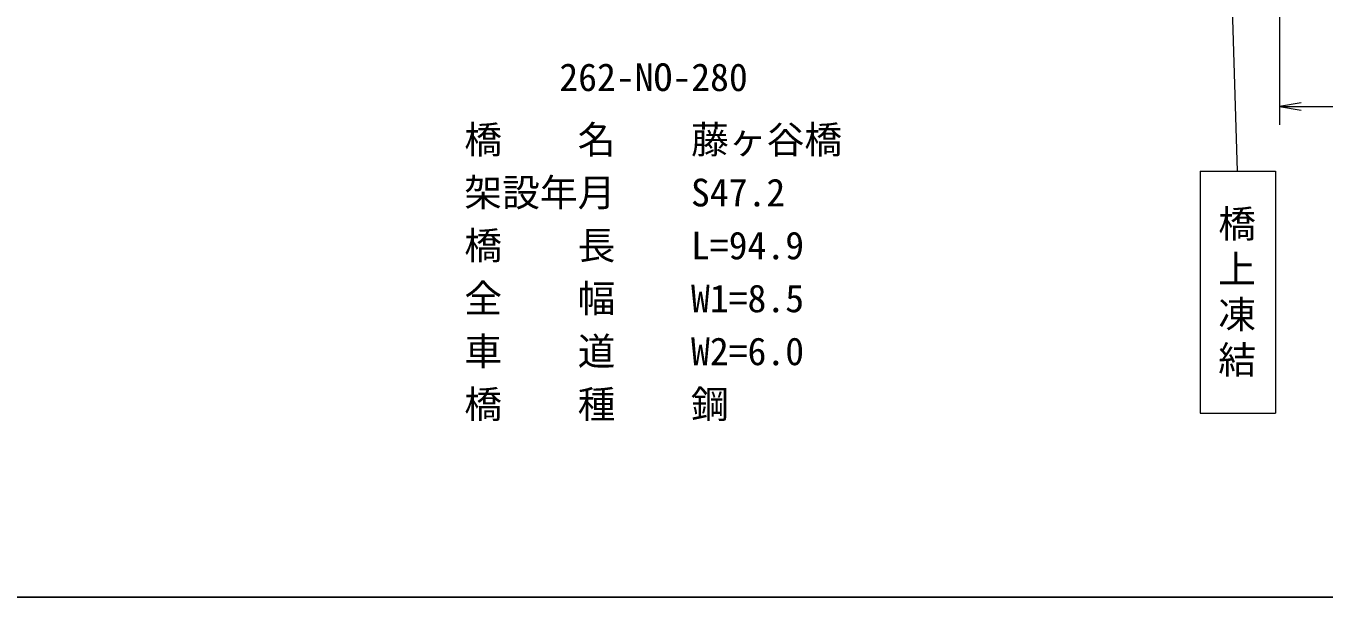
# Model space of a CAD drawing. Units: millimetres, scale not verified. Extents: x 40000 to 680000, y 20000 to 380000.
# Drawn here: x 377763 to 463646, y 205000 to 242765 of the extents above; entities that cross this region are included whole.
import ezdxf
from ezdxf.enums import TextEntityAlignment as Align

# ---------------------------------------------------------------- set-up
doc = ezdxf.new("R2010")
doc.units = ezdxf.units.MM
doc.header["$LTSCALE"] = 1000
for name, color, linetype, lineweight in [('M-STR-STR1', 1, 'Continuous', 13), ('M-STR-STR3', 7, 'Continuous', 13), ('M-STR-STRC', 7, 'Continuous', 13), ('M-TTL-BAND', 7, 'Continuous', 25)]:
    doc.layers.add(name, color=color, linetype=linetype, lineweight=lineweight)
doc.styles.add('@ＭＳ ゴシック', font='')
doc.styles.add('ＭＳ ゴシック', font='')
doc.styles.get('@ＭＳ ゴシック').set_extended_font_data('@MS Gothic')
doc.styles.get('ＭＳ ゴシック').set_extended_font_data('MS Gothic')

# ---------------------------------------------------------------- blocks, each defined once
blk = doc.blocks.new('open_arrow')
at = {"color": 0, "linetype": 'Continuous', "lineweight": -2}
blk.add_lwpolyline([(7.5, 1.25), (0, 0), (7.5, -1.25)], dxfattribs=at)

msp = doc.modelspace()

# ---------------------------------------------------------------- linework, layer by layer
at = {"layer": 'M-STR-STR3'}
for p, q in [((460689, 247851), (460689, 236221)), ((460689, 237440), (486180, 237440))]:
    msp.add_line(p, q, dxfattribs=at)
at = {"layer": 'M-STR-STRC'}
for p, q in [((456606, 276333), (457892, 233155)), ((455445, 233155), (455445, 217155)), ((455445, 233155), (460445, 233155)), ((460445, 233155), (460445, 217155)), ((455445, 217155), (460445, 217155))]:
    msp.add_line(p, q, dxfattribs=at)
at = {"layer": 'M-TTL-BAND'}
msp.add_line((40000, 205000), (579000, 205000), dxfattribs=at)

# ---------------------------------------------------------------- block references
at = {"layer": 'M-STR-STR3', "xscale": 193, "yscale": 193}
msp.add_blockref('open_arrow', (460689, 237440), dxfattribs=at)

# ---------------------------------------------------------------- texts
at = {"layer": 'M-STR-STR1', "style": 'ＭＳ ゴシック'}
for s, p in [('262-NO-280', (413051, 237910)), ('橋\u3000\u3000名', (406763, 233783)), ('藤ヶ谷橋', (421763, 233783)), ('架設年月', (406763, 230283)), ('S47.2', (421763, 230283)), ('橋\u3000  長', (406763, 226783)), ('L=94.9', (421763, 226783)), ('全\u3000\u3000幅', (406763, 223283)), ('W1=8.5', (421763, 223283)), ('車\u3000\u3000道', (406763, 219783)), ('W2=6.0', (421763, 219783)), ('橋\u3000\u3000種', (406763, 216283)), ('鋼', (421763, 216283))]:
    msp.add_text(s, height=1833, dxfattribs=at).set_placement(p, align=Align.BOTTOM_LEFT)
at = {"layer": 'M-STR-STRC', "insert": (456708, 230970), "char_height": 1833, "attachment_point": 7, "rotation": 270, "style": '@ＭＳ ゴシック'}
msp.add_mtext('\\T1.2;橋上凍結', dxfattribs=at)

doc.saveas('drawing.dxf')
